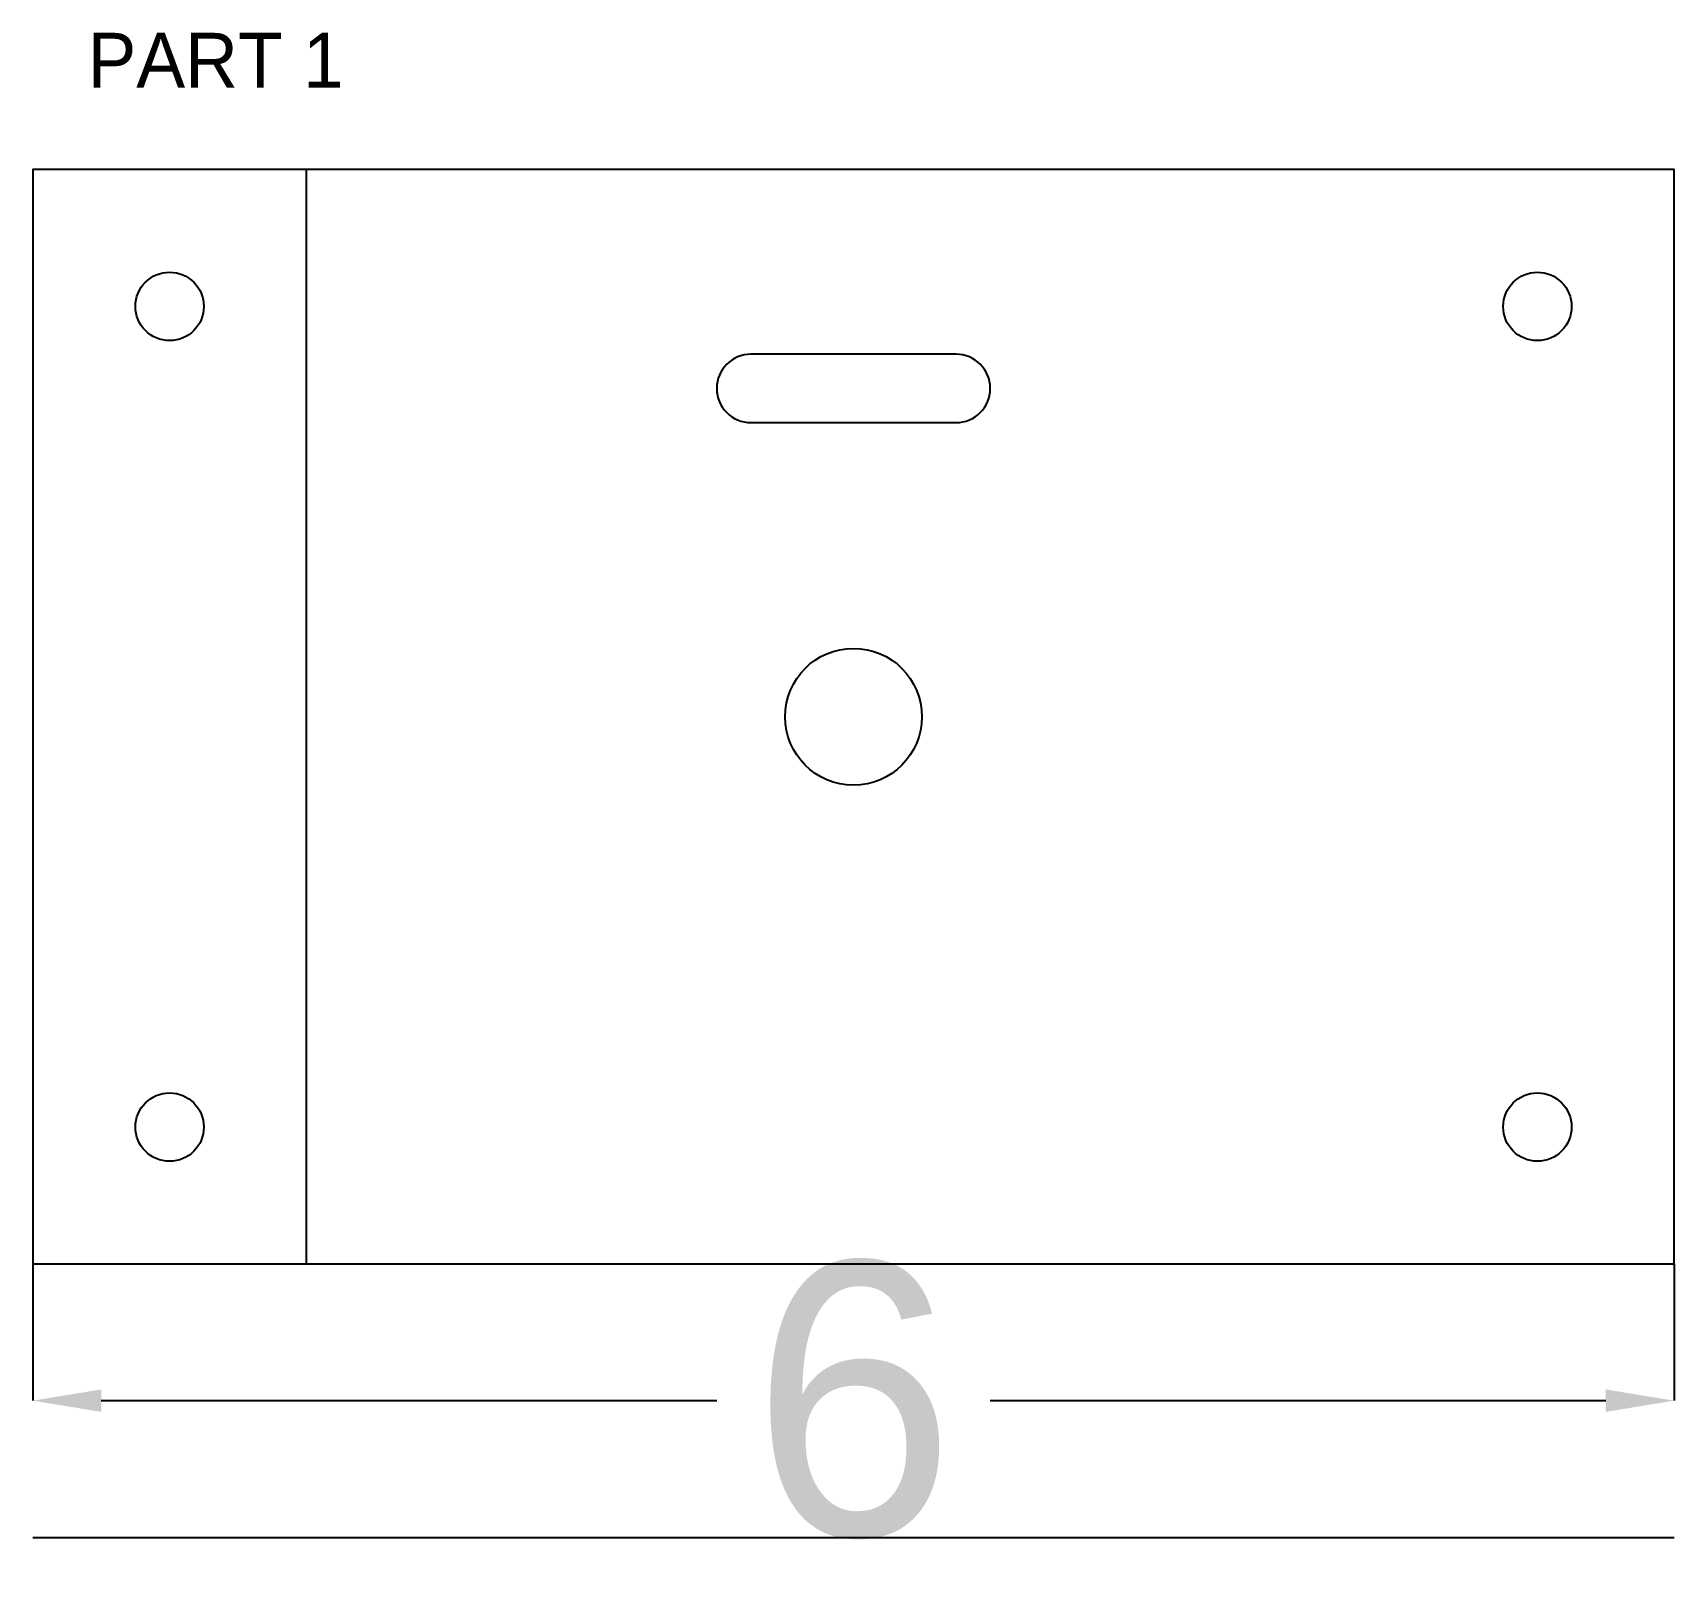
# Model space of a CAD drawing. Header units: inches. Extents: x 0 to 6, y -1.16 to 4.5.
import ezdxf

# ---------------------------------------------------------------- set-up
doc = ezdxf.new("R2010")
doc.units = ezdxf.units.IN
doc.header["$MEASUREMENT"] = 0
doc.dimstyles.get("Standard").update_dxf_attribs({"dimtxt": 2.5, "dimasz": 2.5, "dimexe": 1.25, "dimexo": 0.625, "dimtad": 1, "dimcen": 2.5, "dimazin": 3, "dimtfac": 1, "dimtmove": 0, "dimatfit": 3})

# ---------------------------------------------------------------- blocks, each defined once
blk = doc.blocks.new('_CLOSEDFILLED')
at = {"color": 0, "linetype": 'BYBLOCK'}
blk.add_solid([(-1, 0.164), (0, 0), (-1, -0.164)], dxfattribs=at)
blk = doc.blocks.new('*D1')
for p, q in [((0, 0), (0, -0.5)), ((6, 0), (6, -0.5)), ((0.25, -0.5), (2.5, -0.5)), ((3.5, -0.5), (5.75, -0.5))]:
    blk.add_line(p, q)
at = {"layer": 'Defpoints'}
for p in [(0, 0), (6, 0), (0, -0.5)]:
    blk.add_point(p, dxfattribs=at)
at = {"layer": 'DIMS', "xscale": 0.25, "yscale": 0.25, "rotation": 180}
blk.add_blockref('_CLOSEDFILLED', (0, -0.5), dxfattribs=at)
at = {"layer": 'DIMS', "xscale": 0.25, "yscale": 0.25}
blk.add_blockref('_CLOSEDFILLED', (6, -0.5), dxfattribs=at)
at = {"layer": 'DIMS', "insert": (3, -0.5), "char_height": 1, "attachment_point": 5}
blk.add_mtext('6', dxfattribs=at)

msp = doc.modelspace()

# ---------------------------------------------------------------- linework, layer by layer
for p, q in [((3.375, 3.325), (2.625, 3.325)), ((2.625, 3.075), (3.375, 3.075))]:
    msp.add_line(p, q)
msp.add_lwpolyline([(0, 0), (6, 0), (6, 4), (0, 4)], close=True)
for centre, radius in [((0.5, 3.5), 0.125), ((5.5, 3.5), 0.125), ((3, 2), 0.25), ((0.5, 0.5), 0.125), ((5.5, 0.5), 0.125)]:
    msp.add_circle(centre, radius)
for centre, start, end in [((2.625, 3.2), 90, 270), ((3.375, 3.2), -90, 90)]:
    msp.add_arc(centre, 0.125, start, end)
at = {"layer": 'BEND'}
msp.add_line((1, 0), (1, 4), dxfattribs=at)
at = {"layer": 'NOTES'}
msp.add_line((0, -1), (6, -1), dxfattribs=at)

# ---------------------------------------------------------------- texts
msp.add_text('PART 1', height=0.2).set_placement((0.2, 4.3))

# ---------------------------------------------------------------- dimensions: what is measured, and where the dimension line sits
at = {"layer": 'DIMS'}
dim = msp.add_linear_dim(base=(0, -0.5), p1=(0, 0), p2=(6, 0), dimstyle='Standard', dxfattribs=at)
dim.commit()
dim.dimension.update_dxf_attribs({"geometry": '*D1', "text_midpoint": (3, -0.5)})

doc.saveas('drawing.dxf')
